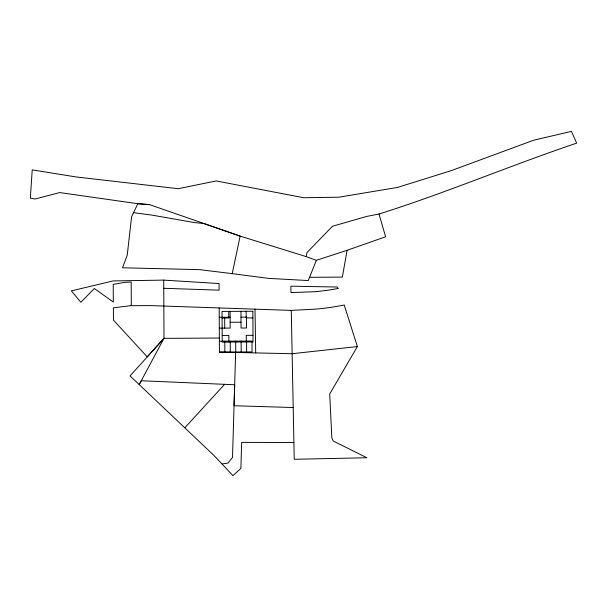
<?xml version="1.0" encoding="UTF-8"?>
<svg xmlns="http://www.w3.org/2000/svg" width="607" height="607" viewBox="0 0 607 607"><rect width="100%" height="100%" fill="white"/><g stroke="black" fill="none" stroke-linecap="round" stroke-linejoin="round"><path stroke-width="0.91" d="M235.653 352.462L234.044 405.749L293.135 407.525M347.098 250.296L316.368 260.327L306.178 256.609L306.983 252.558L332.469 226.274L366.575 216.449L378.996 214.021L385.62 236.791L347.098 250.296L342.356 277.096L309.54 277.316M149.504 204.635L137.835 203.702L131.59 216.79L127.235 255.198L122.47 267.778L199.68 269.652L232.208 273.643L240.137 236.108L149.497 204.62L137.835 203.709L59.714 192.571L34.971 199.035L30.35 198.117L32.217 169.869L75.989 176.933L178.208 188.709L216.198 180.947L303.644 197.723L338.676 197.222L397.547 187.434L451.191 170.65L533.644 140.225L571.468 131.37L576.65 143.146C510.297 165.499 445.796 193.003 378.996 214.021M316.368 260.327L308.242 280.563L268.552 278.37L232.208 273.643M219.347 338.046L163.989 338.349L139.208 384.572L141.272 380.741L234.681 384.762L232.504 457.435L228.057 463.05L222.01 464.006L213.983 455.5L130.05 375.908L163.989 338.349L163.731 280.115L113.221 280.912L71.33 290.882L80.906 302.271L94.29 288.492L113.327 302.051L113.221 284.402L124.625 282.361L131.173 281.989L131.309 305.708M357.379 346.551L329.7 394.004L331.839 437.791L333.22 441.008L366.871 457.754L294.228 459.287L291.277 310.397L316.384 309.062A250.653 250.653 0 0 0 331.688 307.248L344.23 305.048L357.379 346.551L291.997 353.729L219.423 352.09L219.188 307.954M163.989 338.349L147.243 356.878L113.463 320.139L113.372 307.817L130.459 305.708L150.437 305.602L291.277 310.397M184.862 427.753L224.613 384.33M219.233 317.271L230.114 317.218M240.994 317.158L246.434 317.127L246.495 328.008L241.055 328.038L240.964 311.323M222.071 318.06L228.778 318.03L228.74 311.383M252.891 317.893L246.184 317.931L246.154 311.292M230.144 322.264L241.025 322.203M219.294 328.152L230.174 328.099L230.083 311.383M222.162 335.474L228.869 335.436L228.907 342.075M252.99 335.307L246.283 335.345L246.313 341.984M219.362 341.21L252.004 341.035L252.064 351.916L219.423 352.09M293.871 442.571L241.662 442.351L240.88 468.429L232.936 475.63L222.01 464.006M163.769 288.279L219.089 290.176L219.051 283.56L163.731 280.115M133.548 212.678L151.697 215.068L194.612 222.617L203.709 223.467L240.137 236.108L306.178 256.609M255.001 309.153L255.691 352.91M246.563 341.066L246.624 351.946M241.123 341.096L241.184 351.977M235.683 341.126L235.744 352.007M230.243 341.157L230.303 352.037M224.673 317.241L224.734 328.129M224.802 341.18L224.863 352.068M338.061 288.507L331.953 289.585A235.008 235.008 0 0 1 314.866 291.717L290.981 292.582L290.874 286.178L337.439 287.028L338.061 288.507M252.861 311.254L222.033 311.421L222.2 342.113L253.02 341.946L252.861 311.254"/></g></svg>
